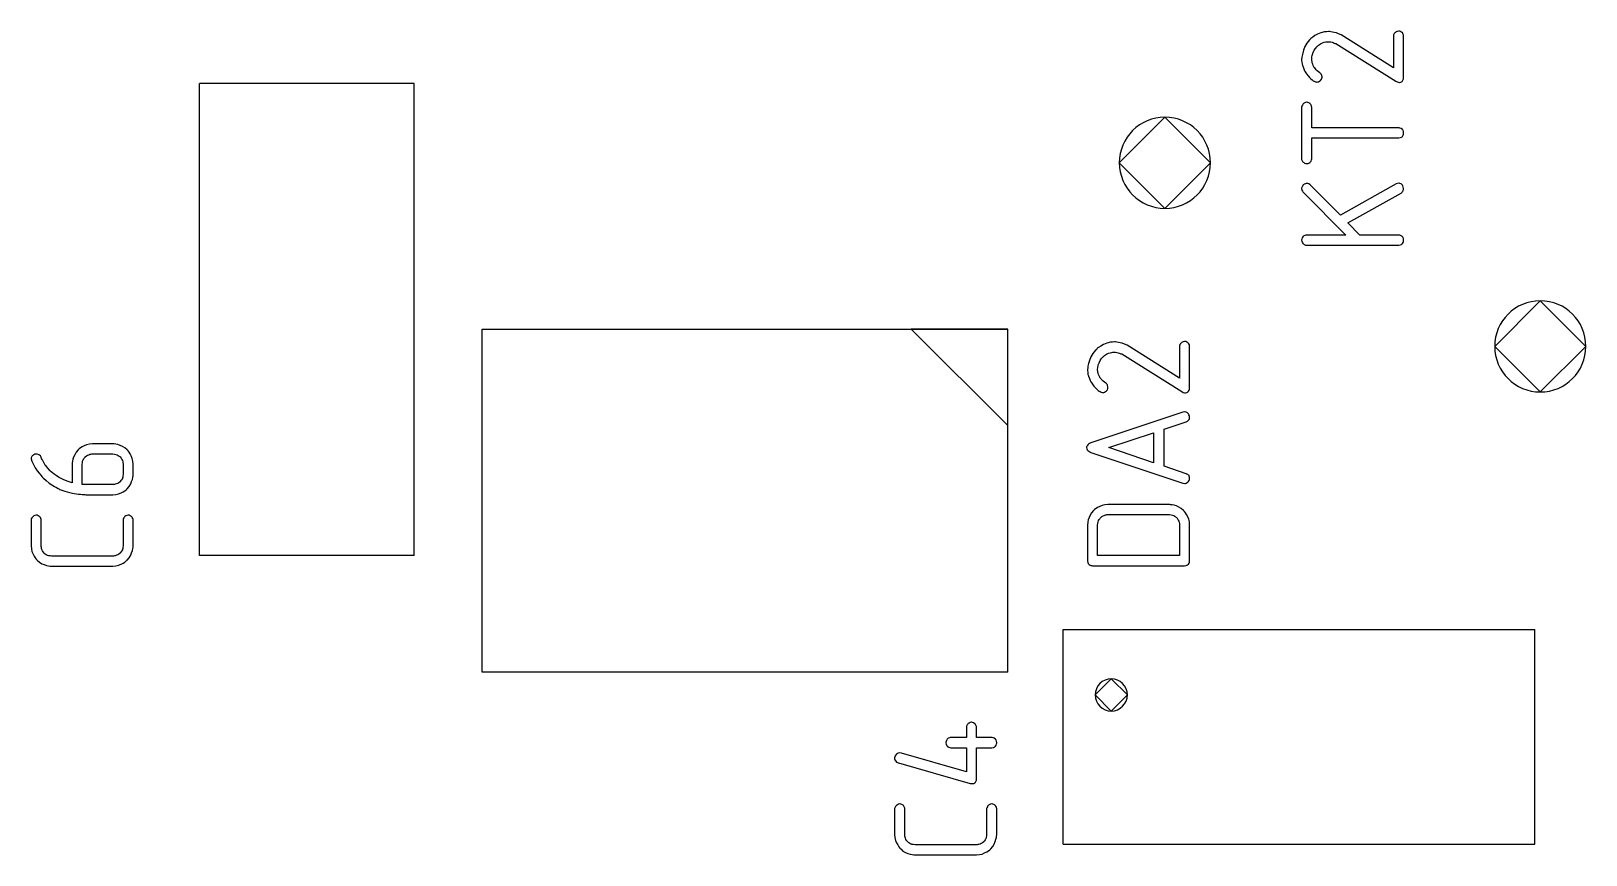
# Model space of a CAD drawing. Header units: inches. Extents: x 0 to 594, y -420 to 0.
# Drawn here: x 245.99 to 260.49, y -169.82 to -162.14 of the extents above; entities that cross this region are included whole.
import ezdxf

# ---------------------------------------------------------------- set-up
doc = ezdxf.new("R2010")
doc.units = ezdxf.units.IN
doc.header["$MEASUREMENT"] = 0

msp = doc.modelspace()

# ---------------------------------------------------------------- linework, layer by layer
at = {"color": 18, "true_color": 0x000000}
for p, q in [((257.918, -162.218), (257.914, -162.222)), ((257.924, -162.212), (257.918, -162.218)), ((257.931, -162.207), (257.924, -162.212)), ((257.94, -162.201), (257.931, -162.207)), ((257.961, -162.186), (257.94, -162.201)), ((257.986, -162.172), (257.961, -162.186)), ((258.017, -162.16), (257.986, -162.172)), ((258.051, -162.15), (258.017, -162.16)), ((258.069, -162.149), (258.051, -162.15)), ((258.088, -162.148), (258.069, -162.149)), ((258.09, -162.148), (258.088, -162.148)), ((258.097, -162.148), (258.09, -162.148)), ((258.109, -162.149), (258.097, -162.148)), ((258.124, -162.152), (258.109, -162.149)), ((258.141, -162.155), (258.124, -162.152)), ((258.161, -162.16), (258.141, -162.155)), ((258.182, -162.169), (258.161, -162.16)), ((258.205, -162.179), (258.182, -162.169)), ((258.694, -162.486), (258.205, -162.179)), ((258.695, -162.179), (258.694, -162.187)), ((258.694, -162.187), (258.694, -162.486)), ((258.701, -162.167), (258.695, -162.179)), ((258.704, -162.163), (258.701, -162.167)), ((258.709, -162.157), (258.704, -162.163)), ((258.712, -162.155), (258.709, -162.157)), ((258.719, -162.15), (258.712, -162.155)), ((258.729, -162.146), (258.719, -162.15)), ((258.742, -162.143), (258.729, -162.146)), ((258.744, -162.143), (258.742, -162.143)), ((258.752, -162.145), (258.744, -162.143)), ((258.761, -162.149), (258.752, -162.145)), ((258.773, -162.156), (258.761, -162.149)), ((258.776, -162.157), (258.773, -162.156)), ((258.78, -162.165), (258.776, -162.157)), ((258.785, -162.174), (258.78, -162.165)), ((258.787, -162.181), (258.785, -162.174)), ((258.788, -162.19), (258.787, -162.181)), ((258.788, -162.579), (258.788, -162.19)), ((257.847, -162.349), (257.841, -162.375)), ((257.855, -162.32), (257.847, -162.349)), ((257.868, -162.287), (257.855, -162.32)), ((257.876, -162.272), (257.868, -162.287)), ((257.886, -162.256), (257.876, -162.272)), ((257.899, -162.241), (257.886, -162.256)), ((257.911, -162.225), (257.899, -162.241)), ((257.913, -162.224), (257.911, -162.225)), ((257.914, -162.222), (257.913, -162.224)), ((257.935, -162.37), (257.937, -162.362)), ((257.937, -162.362), (257.94, -162.353)), ((257.94, -162.353), (257.942, -162.348)), ((257.942, -162.348), (257.944, -162.344)), ((257.944, -162.342), (257.955, -162.321)), ((257.944, -162.344), (257.944, -162.342)), ((257.955, -162.321), (257.965, -162.306)), ((257.965, -162.306), (257.971, -162.298)), ((257.971, -162.298), (257.973, -162.294)), ((257.973, -162.294), (257.976, -162.291)), ((257.976, -162.291), (257.978, -162.29)), ((257.978, -162.29), (257.995, -162.274)), ((257.995, -162.274), (258.013, -162.262)), ((258.013, -162.262), (258.031, -162.253)), ((258.031, -162.253), (258.047, -162.248)), ((258.047, -162.248), (258.062, -162.245)), ((258.062, -162.245), (258.073, -162.242)), ((258.073, -162.242), (258.081, -162.242)), ((258.081, -162.242), (258.082, -162.242)), ((258.082, -162.242), (258.083, -162.242)), ((258.083, -162.242), (258.096, -162.243)), ((258.096, -162.243), (258.109, -162.245)), ((258.109, -162.245), (258.121, -162.248)), ((258.121, -162.248), (258.131, -162.251)), ((258.131, -162.251), (258.141, -162.255)), ((258.141, -162.255), (258.148, -162.258)), ((258.148, -162.258), (258.154, -162.259)), ((258.154, -162.259), (258.155, -162.26)), ((258.155, -162.26), (258.715, -162.611)), ((257.838, -162.396), (257.837, -162.403)), ((257.837, -162.403), (257.837, -162.414)), ((257.837, -162.403), (257.837, -162.403)), ((257.837, -162.414), (257.838, -162.432)), ((257.839, -162.386), (257.838, -162.396)), ((257.838, -162.432), (257.841, -162.451)), ((257.841, -162.375), (257.839, -162.386)), ((257.841, -162.451), (257.844, -162.458)), ((257.844, -162.458), (257.845, -162.463)), ((257.845, -162.463), (257.847, -162.466)), ((257.847, -162.466), (257.847, -162.468)), ((257.847, -162.468), (257.854, -162.487)), ((257.854, -162.487), (257.862, -162.506)), ((257.862, -162.506), (257.865, -162.513)), ((257.931, -162.407), (257.933, -162.382)), ((257.931, -162.413), (257.931, -162.407)), ((257.933, -162.42), (257.931, -162.413)), ((257.933, -162.382), (257.935, -162.37)), ((257.934, -162.428), (257.933, -162.42)), ((257.935, -162.439), (257.934, -162.428)), ((257.94, -162.451), (257.935, -162.439)), ((257.944, -162.463), (257.94, -162.451)), ((257.951, -162.476), (257.944, -162.463)), ((257.952, -162.477), (257.951, -162.476)), ((257.955, -162.482), (257.952, -162.477)), ((257.959, -162.487), (257.955, -162.482)), ((257.965, -162.496), (257.959, -162.487)), ((257.973, -162.504), (257.965, -162.496)), ((257.983, -162.514), (257.973, -162.504)), ((247.562, -167.033), (247.562, -162.633)), ((249.562, -162.633), (247.562, -162.633)), ((249.562, -167.033), (249.562, -162.633)), ((257.865, -162.513), (257.868, -162.518)), ((257.868, -162.518), (257.869, -162.521)), ((257.869, -162.521), (257.87, -162.523)), ((257.87, -162.523), (257.883, -162.542)), ((257.883, -162.542), (257.897, -162.561)), ((257.897, -162.561), (257.911, -162.575)), ((257.911, -162.575), (257.924, -162.587)), ((257.924, -162.587), (257.935, -162.599)), ((257.935, -162.599), (257.945, -162.606)), ((257.945, -162.606), (257.951, -162.61)), ((257.951, -162.61), (257.954, -162.611)), ((257.954, -162.611), (257.965, -162.616)), ((257.965, -162.616), (257.973, -162.618)), ((257.973, -162.618), (257.979, -162.62)), ((257.979, -162.62), (257.98, -162.62)), ((257.98, -162.62), (257.987, -162.618)), ((258.006, -162.531), (257.983, -162.514)), ((257.987, -162.618), (257.995, -162.617)), ((257.995, -162.617), (258.004, -162.611)), ((258.004, -162.611), (258.011, -162.607)), ((258.007, -162.532), (258.006, -162.531)), ((258.011, -162.535), (258.007, -162.532)), ((258.017, -162.541), (258.011, -162.535)), ((258.011, -162.607), (258.014, -162.604)), ((258.014, -162.604), (258.021, -162.593)), ((258.023, -162.549), (258.017, -162.541)), ((258.021, -162.593), (258.026, -162.582)), ((258.027, -162.571), (258.023, -162.549)), ((258.026, -162.582), (258.027, -162.573)), ((258.027, -162.573), (258.027, -162.571)), ((258.715, -162.611), (258.729, -162.618)), ((258.729, -162.618), (258.74, -162.621)), ((258.74, -162.621), (258.747, -162.623)), ((258.747, -162.623), (258.75, -162.623)), ((258.75, -162.623), (258.763, -162.62)), ((258.763, -162.62), (258.773, -162.614)), ((258.773, -162.614), (258.778, -162.606)), ((258.778, -162.606), (258.784, -162.596)), ((258.784, -162.596), (258.787, -162.587)), ((258.787, -162.587), (258.788, -162.579)), ((257.838, -162.844), (257.837, -162.852)), ((257.837, -162.852), (257.837, -163.34)), ((257.837, -162.852), (257.837, -162.852)), ((257.844, -162.833), (257.838, -162.844)), ((257.847, -162.827), (257.844, -162.833)), ((257.852, -162.821), (257.847, -162.827)), ((257.855, -162.819), (257.852, -162.821)), ((257.862, -162.814), (257.855, -162.819)), ((257.872, -162.81), (257.862, -162.814)), ((257.885, -162.807), (257.872, -162.81)), ((257.887, -162.807), (257.885, -162.807)), ((257.894, -162.809), (257.887, -162.807)), ((257.904, -162.813), (257.894, -162.809)), ((257.916, -162.82), (257.904, -162.813)), ((257.918, -162.821), (257.916, -162.82)), ((257.923, -162.829), (257.918, -162.821)), ((257.928, -162.84), (257.923, -162.829)), ((257.93, -162.847), (257.928, -162.84)), ((257.931, -162.855), (257.93, -162.847)), ((257.931, -163.046), (257.931, -162.855)), ((256.562, -162.946), (256.137, -163.371)), ((256.987, -163.371), (256.562, -162.946)), ((258.742, -163.046), (257.931, -163.046)), ((258.743, -163.046), (258.742, -163.046)), ((258.746, -163.046), (258.743, -163.046)), ((258.754, -163.047), (258.746, -163.046)), ((258.766, -163.051), (258.754, -163.047)), ((258.777, -163.06), (258.766, -163.051)), ((258.778, -163.063), (258.777, -163.06)), ((258.783, -163.068), (258.778, -163.063)), ((258.787, -163.079), (258.783, -163.068)), ((258.788, -163.094), (258.787, -163.079)), ((257.931, -163.335), (257.931, -163.14)), ((257.931, -163.14), (258.742, -163.14)), ((258.742, -163.14), (258.757, -163.137)), ((258.757, -163.137), (258.768, -163.133)), ((258.768, -163.133), (258.774, -163.129)), ((258.774, -163.129), (258.777, -163.126)), ((258.777, -163.126), (258.784, -163.115)), ((258.784, -163.115), (258.787, -163.105)), ((258.787, -163.105), (258.788, -163.096)), ((258.788, -163.096), (258.788, -163.094)), ((256.137, -163.371), (256.562, -163.796)), ((256.562, -163.796), (256.987, -163.371)), ((257.837, -163.34), (257.839, -163.347)), ((257.839, -163.347), (257.845, -163.359)), ((257.845, -163.359), (257.851, -163.364)), ((257.851, -163.364), (257.852, -163.367)), ((257.852, -163.367), (257.854, -163.367)), ((257.854, -163.367), (257.865, -163.374)), ((257.865, -163.374), (257.875, -163.377)), ((257.875, -163.377), (257.882, -163.378)), ((257.882, -163.378), (257.883, -163.378)), ((257.883, -163.378), (257.885, -163.378)), ((257.885, -163.378), (257.897, -163.377)), ((257.897, -163.377), (257.909, -163.373)), ((257.909, -163.373), (257.916, -163.368)), ((257.916, -163.368), (257.917, -163.367)), ((257.917, -163.367), (257.918, -163.367)), ((257.918, -163.367), (257.925, -163.356)), ((257.925, -163.356), (257.93, -163.344)), ((257.93, -163.344), (257.931, -163.335)), ((257.838, -163.601), (257.837, -163.609)), ((257.837, -163.609), (257.837, -163.612)), ((257.837, -163.609), (257.837, -163.609)), ((257.837, -163.612), (257.839, -163.625)), ((257.844, -163.59), (257.838, -163.601)), ((257.839, -163.625), (257.844, -163.635)), ((257.847, -163.584), (257.844, -163.59)), ((257.844, -163.635), (257.848, -163.642)), ((257.852, -163.578), (257.847, -163.584)), ((257.848, -163.642), (257.851, -163.645)), ((257.851, -163.645), (258.248, -164.045)), ((257.855, -163.576), (257.852, -163.577)), ((257.852, -163.577), (257.852, -163.578)), ((257.862, -163.57), (257.855, -163.576)), ((257.872, -163.566), (257.862, -163.57)), ((257.879, -163.563), (257.872, -163.566)), ((257.886, -163.563), (257.879, -163.563)), ((257.889, -163.563), (257.886, -163.563)), ((257.894, -163.564), (257.889, -163.563)), ((257.904, -163.569), (257.894, -163.564)), ((257.918, -163.577), (257.904, -163.569)), ((258.2, -163.86), (257.918, -163.577)), ((258.718, -163.569), (258.2, -163.86)), ((258.268, -163.932), (258.764, -163.653)), ((258.743, -163.562), (258.718, -163.569)), ((258.744, -163.562), (258.743, -163.562)), ((258.746, -163.562), (258.744, -163.562)), ((258.754, -163.563), (258.746, -163.562)), ((258.764, -163.569), (258.754, -163.563)), ((258.768, -163.571), (258.764, -163.569)), ((258.764, -163.653), (258.773, -163.646)), ((258.774, -163.577), (258.768, -163.571)), ((258.773, -163.646), (258.778, -163.639)), ((258.777, -163.58), (258.774, -163.577)), ((258.781, -163.587), (258.777, -163.58)), ((258.778, -163.639), (258.783, -163.633)), ((258.785, -163.598), (258.781, -163.587)), ((258.783, -163.633), (258.785, -163.626)), ((258.788, -163.612), (258.785, -163.598)), ((258.785, -163.626), (258.787, -163.621)), ((258.787, -163.621), (258.788, -163.617)), ((258.788, -163.617), (258.788, -163.612)), ((258.379, -164.045), (258.268, -163.932)), ((257.838, -164.082), (257.837, -164.09)), ((257.837, -164.09), (257.837, -164.093)), ((257.837, -164.093), (257.839, -164.106)), ((257.841, -164.072), (257.838, -164.082)), ((257.848, -164.061), (257.841, -164.072)), ((257.851, -164.058), (257.848, -164.059)), ((257.848, -164.059), (257.848, -164.061)), ((257.856, -164.052), (257.851, -164.058)), ((257.868, -164.048), (257.856, -164.052)), ((257.875, -164.045), (257.868, -164.048)), ((257.883, -164.045), (257.875, -164.045)), ((258.248, -164.045), (257.883, -164.045)), ((258.742, -164.045), (258.379, -164.045)), ((258.743, -164.045), (258.742, -164.045)), ((258.746, -164.045), (258.743, -164.045)), ((258.754, -164.046), (258.746, -164.045)), ((258.766, -164.051), (258.754, -164.046)), ((258.777, -164.059), (258.766, -164.051)), ((258.778, -164.062), (258.777, -164.059)), ((258.783, -164.068), (258.778, -164.062)), ((258.787, -164.079), (258.783, -164.068)), ((258.788, -164.093), (258.787, -164.079)), ((258.787, -164.104), (258.788, -164.096)), ((258.788, -164.096), (258.788, -164.093)), ((257.839, -164.106), (257.844, -164.116)), ((257.844, -164.116), (257.848, -164.123)), ((257.848, -164.123), (257.851, -164.125)), ((257.851, -164.125), (257.862, -164.134)), ((257.862, -164.134), (257.872, -164.138)), ((257.872, -164.138), (257.88, -164.14)), ((257.88, -164.14), (257.882, -164.14)), ((257.882, -164.14), (257.883, -164.14)), ((257.883, -164.14), (258.742, -164.14)), ((258.742, -164.14), (258.757, -164.137)), ((258.757, -164.137), (258.768, -164.132)), ((258.768, -164.132), (258.774, -164.128)), ((258.774, -164.128), (258.777, -164.125)), ((258.777, -164.125), (258.784, -164.114)), ((258.784, -164.114), (258.787, -164.104)), ((260.062, -164.658), (259.637, -165.083)), ((260.487, -165.083), (260.062, -164.658)), ((250.197, -164.921), (255.097, -164.921)), ((250.197, -168.121), (250.197, -164.921)), ((255.097, -165.821), (254.197, -164.921)), ((254.197, -164.921), (255.097, -165.821)), ((255.097, -164.921), (254.197, -164.921)), ((254.197, -164.921), (254.197, -164.921)), ((255.097, -168.121), (255.097, -164.921)), ((255.097, -165.821), (255.097, -164.921)), ((255.917, -165.118), (255.916, -165.119)), ((255.918, -165.116), (255.917, -165.118)), ((255.923, -165.112), (255.918, -165.116)), ((255.928, -165.107), (255.923, -165.112)), ((255.935, -165.101), (255.928, -165.107)), ((255.944, -165.095), (255.935, -165.101)), ((255.965, -165.08), (255.944, -165.095)), ((255.99, -165.066), (255.965, -165.08)), ((256.021, -165.054), (255.99, -165.066)), ((256.055, -165.045), (256.021, -165.054)), ((256.073, -165.043), (256.055, -165.045)), ((256.092, -165.042), (256.073, -165.043)), ((256.095, -165.042), (256.092, -165.042)), ((256.102, -165.042), (256.095, -165.042)), ((256.113, -165.043), (256.102, -165.042)), ((256.128, -165.046), (256.113, -165.043)), ((256.145, -165.049), (256.128, -165.046)), ((256.165, -165.054), (256.145, -165.049)), ((256.186, -165.063), (256.165, -165.054)), ((256.209, -165.073), (256.186, -165.063)), ((256.698, -165.38), (256.209, -165.073)), ((256.699, -165.073), (256.698, -165.081)), ((256.698, -165.081), (256.698, -165.38)), ((256.705, -165.061), (256.699, -165.073)), ((256.708, -165.057), (256.705, -165.061)), ((256.713, -165.052), (256.708, -165.057)), ((256.716, -165.049), (256.713, -165.052)), ((256.723, -165.045), (256.716, -165.049)), ((256.733, -165.04), (256.723, -165.045)), ((256.746, -165.037), (256.733, -165.04)), ((256.749, -165.037), (256.746, -165.037)), ((256.756, -165.039), (256.749, -165.037)), ((256.766, -165.043), (256.756, -165.039)), ((256.777, -165.05), (256.766, -165.043)), ((256.78, -165.052), (256.777, -165.05)), ((256.784, -165.059), (256.78, -165.052)), ((256.79, -165.068), (256.784, -165.059)), ((256.791, -165.076), (256.79, -165.068)), ((256.792, -165.084), (256.791, -165.076)), ((256.792, -165.473), (256.792, -165.084)), ((259.637, -165.083), (260.062, -165.508)), ((260.062, -165.508), (260.487, -165.083)), ((255.851, -165.243), (255.845, -165.269)), ((255.859, -165.214), (255.851, -165.243)), ((255.872, -165.181), (255.859, -165.214)), ((255.88, -165.166), (255.872, -165.181)), ((255.89, -165.15), (255.88, -165.166)), ((255.903, -165.135), (255.89, -165.15)), ((255.916, -165.119), (255.903, -165.135)), ((255.94, -165.264), (255.941, -165.256)), ((255.941, -165.256), (255.944, -165.248)), ((255.944, -165.248), (255.947, -165.242)), ((255.947, -165.242), (255.948, -165.238)), ((255.948, -165.236), (255.959, -165.215)), ((255.948, -165.238), (255.948, -165.236)), ((255.959, -165.215), (255.969, -165.2)), ((255.969, -165.2), (255.975, -165.193)), ((255.975, -165.193), (255.978, -165.188)), ((255.978, -165.188), (255.98, -165.185)), ((255.98, -165.185), (255.982, -165.184)), ((255.982, -165.184), (255.999, -165.169)), ((255.999, -165.169), (256.017, -165.156)), ((256.017, -165.156), (256.035, -165.147)), ((256.035, -165.147), (256.051, -165.142)), ((256.051, -165.142), (256.066, -165.139)), ((256.066, -165.139), (256.078, -165.136)), ((256.078, -165.136), (256.085, -165.136)), ((256.085, -165.136), (256.086, -165.136)), ((256.086, -165.136), (256.088, -165.136)), ((256.088, -165.136), (256.1, -165.138)), ((256.1, -165.138), (256.113, -165.139)), ((256.113, -165.139), (256.126, -165.142)), ((256.126, -165.142), (256.136, -165.145)), ((256.136, -165.145), (256.145, -165.149)), ((256.145, -165.149), (256.152, -165.152)), ((256.152, -165.152), (256.158, -165.153)), ((256.158, -165.153), (256.159, -165.154)), ((256.159, -165.154), (256.719, -165.505)), ((255.842, -165.29), (255.841, -165.297)), ((255.841, -165.297), (255.841, -165.308)), ((255.841, -165.297), (255.841, -165.297)), ((255.841, -165.308), (255.842, -165.326)), ((255.844, -165.28), (255.842, -165.29)), ((255.842, -165.326), (255.845, -165.345)), ((255.845, -165.269), (255.844, -165.28)), ((255.845, -165.345), (255.848, -165.352)), ((255.848, -165.352), (255.849, -165.357)), ((255.849, -165.357), (255.851, -165.36)), ((255.851, -165.36), (255.851, -165.362)), ((255.851, -165.362), (255.858, -165.381)), ((255.858, -165.381), (255.866, -165.4)), ((255.866, -165.4), (255.869, -165.407)), ((255.869, -165.407), (255.872, -165.412)), ((255.935, -165.301), (255.937, -165.276)), ((255.935, -165.307), (255.935, -165.301)), ((255.937, -165.314), (255.935, -165.307)), ((255.937, -165.276), (255.94, -165.264)), ((255.938, -165.322), (255.937, -165.314)), ((255.94, -165.334), (255.938, -165.322)), ((255.944, -165.345), (255.94, -165.334)), ((255.948, -165.357), (255.944, -165.345)), ((255.955, -165.37), (255.948, -165.357)), ((255.956, -165.372), (255.955, -165.37)), ((255.959, -165.376), (255.956, -165.372)), ((255.964, -165.381), (255.959, -165.376)), ((255.969, -165.39), (255.964, -165.381)), ((255.978, -165.398), (255.969, -165.39)), ((255.987, -165.408), (255.978, -165.398)), ((255.872, -165.412), (255.873, -165.415)), ((255.873, -165.415), (255.875, -165.417)), ((255.875, -165.417), (255.887, -165.436)), ((255.887, -165.436), (255.901, -165.455)), ((255.901, -165.455), (255.916, -165.469)), ((255.916, -165.469), (255.928, -165.482)), ((255.928, -165.482), (255.94, -165.493)), ((255.94, -165.493), (255.949, -165.5)), ((255.949, -165.5), (255.955, -165.504)), ((255.955, -165.504), (255.958, -165.505)), ((255.958, -165.505), (255.969, -165.51)), ((255.969, -165.51), (255.978, -165.513)), ((255.978, -165.513), (255.983, -165.514)), ((255.983, -165.514), (255.985, -165.514)), ((255.985, -165.514), (255.992, -165.513)), ((256.01, -165.425), (255.987, -165.408)), ((255.992, -165.513), (255.999, -165.511)), ((255.999, -165.511), (256.009, -165.505)), ((256.009, -165.505), (256.016, -165.501)), ((256.011, -165.427), (256.01, -165.425)), ((256.016, -165.429), (256.011, -165.427)), ((256.021, -165.435), (256.016, -165.429)), ((256.016, -165.501), (256.019, -165.498)), ((256.019, -165.498), (256.026, -165.487)), ((256.027, -165.443), (256.021, -165.435)), ((256.026, -165.487), (256.03, -165.476)), ((256.031, -165.465), (256.027, -165.443)), ((256.03, -165.476), (256.031, -165.467)), ((256.031, -165.467), (256.031, -165.465)), ((256.719, -165.505), (256.733, -165.513)), ((256.733, -165.513), (256.744, -165.515)), ((256.744, -165.515), (256.752, -165.517)), ((256.752, -165.517), (256.754, -165.517)), ((256.754, -165.517), (256.767, -165.514)), ((256.767, -165.514), (256.777, -165.508)), ((256.777, -165.508), (256.783, -165.5)), ((256.783, -165.5), (256.788, -165.49)), ((256.788, -165.49), (256.791, -165.482)), ((256.791, -165.482), (256.792, -165.473)), ((256.73, -165.697), (255.873, -165.982)), ((256.747, -165.694), (256.73, -165.697)), ((256.749, -165.694), (256.747, -165.694)), ((256.75, -165.694), (256.749, -165.694)), ((256.759, -165.696), (256.75, -165.694)), ((256.768, -165.701), (256.759, -165.696)), ((255.097, -165.921), (255.097, -165.821)), ((256.554, -165.855), (256.76, -165.786)), ((256.76, -165.786), (256.768, -165.782)), ((256.774, -165.704), (256.768, -165.701)), ((256.768, -165.782), (256.774, -165.779)), ((256.78, -165.71), (256.774, -165.704)), ((256.774, -165.779), (256.78, -165.775)), ((256.781, -165.713), (256.78, -165.71)), ((256.78, -165.775), (256.783, -165.772)), ((256.785, -165.72), (256.781, -165.713)), ((256.783, -165.772), (256.787, -165.766)), ((256.791, -165.731), (256.785, -165.72)), ((256.787, -165.766), (256.788, -165.765)), ((256.788, -165.765), (256.791, -165.756)), ((256.792, -165.744), (256.791, -165.731)), ((256.791, -165.756), (256.792, -165.749)), ((256.792, -165.749), (256.792, -165.744)), ((255.859, -165.988), (255.849, -165.995)), ((255.873, -165.982), (255.859, -165.988)), ((256.038, -166.027), (256.457, -165.888)), ((256.457, -165.888), (256.457, -166.168)), ((256.457, -165.888), (256.457, -165.888)), ((256.554, -166.2), (256.554, -165.855)), ((245.992, -166.121), (245.991, -166.13)), ((245.991, -166.13), (245.991, -166.132)), ((245.991, -166.13), (245.991, -166.13)), ((245.991, -166.132), (245.996, -166.152)), ((245.998, -166.11), (245.992, -166.121)), ((246.001, -166.104), (245.998, -166.11)), ((246.006, -166.099), (246.001, -166.104)), ((246.009, -166.097), (246.006, -166.099)), ((246.016, -166.093), (246.009, -166.097)), ((246.027, -166.089), (246.016, -166.093)), ((246.041, -166.087), (246.027, -166.089)), ((246.043, -166.087), (246.041, -166.087)), ((246.048, -166.087), (246.043, -166.087)), ((246.057, -166.09), (246.048, -166.087)), ((246.064, -166.093), (246.057, -166.09)), ((246.065, -166.094), (246.064, -166.093)), ((246.07, -166.097), (246.065, -166.094)), ((246.077, -166.104), (246.07, -166.097)), ((246.084, -166.116), (246.077, -166.104)), ((246.084, -166.117), (246.084, -166.116)), ((246.085, -166.118), (246.084, -166.117)), ((246.089, -166.127), (246.085, -166.118)), ((246.095, -166.138), (246.089, -166.127)), ((246.387, -166.116), (246.38, -166.135)), ((246.397, -166.093), (246.387, -166.116)), ((246.411, -166.07), (246.397, -166.093)), ((246.429, -166.048), (246.411, -166.07)), ((246.432, -166.045), (246.429, -166.048)), ((246.439, -166.039), (246.432, -166.045)), ((246.45, -166.03), (246.439, -166.039)), ((246.466, -166.02), (246.45, -166.03)), ((246.485, -166.01), (246.466, -166.02)), ((246.476, -166.142), (246.481, -166.132)), ((246.481, -166.132), (246.487, -166.125)), ((246.508, -166), (246.485, -166.01)), ((246.487, -166.125), (246.491, -166.118)), ((246.491, -166.118), (246.494, -166.116)), ((246.494, -166.116), (246.495, -166.114)), ((246.495, -166.114), (246.507, -166.104)), ((246.507, -166.104), (246.518, -166.097)), ((246.535, -165.994), (246.508, -166)), ((246.518, -166.097), (246.529, -166.093)), ((246.529, -166.093), (246.539, -166.089)), ((246.563, -165.992), (246.535, -165.994)), ((246.539, -166.089), (246.549, -166.087)), ((246.549, -166.087), (246.556, -166.086)), ((246.556, -166.086), (246.562, -166.086)), ((246.562, -166.086), (246.563, -166.086)), ((246.753, -165.992), (246.563, -165.992)), ((246.563, -166.086), (246.753, -166.086)), ((246.755, -165.992), (246.753, -165.992)), ((246.753, -166.086), (246.769, -166.087)), ((246.756, -165.992), (246.755, -165.992)), ((246.76, -165.992), (246.756, -165.992)), ((246.766, -165.993), (246.76, -165.992)), ((246.78, -165.994), (246.766, -165.993)), ((246.769, -166.087), (246.782, -166.09)), ((246.798, -165.999), (246.78, -165.994)), ((246.782, -166.09), (246.794, -166.094)), ((246.794, -166.094), (246.804, -166.1)), ((246.82, -166.006), (246.798, -165.999)), ((246.804, -166.1), (246.811, -166.106)), ((246.811, -166.106), (246.818, -166.11)), ((246.818, -166.11), (246.821, -166.113)), ((246.842, -166.015), (246.82, -166.006)), ((246.821, -166.113), (246.822, -166.114)), ((246.822, -166.114), (246.831, -166.125)), ((246.831, -166.125), (246.836, -166.137)), ((246.865, -166.03), (246.842, -166.015)), ((246.887, -166.048), (246.865, -166.03)), ((246.89, -166.051), (246.887, -166.048)), ((246.896, -166.058), (246.89, -166.051)), ((246.904, -166.069), (246.896, -166.058)), ((246.914, -166.085), (246.904, -166.069)), ((246.925, -166.104), (246.914, -166.085)), ((246.934, -166.127), (246.925, -166.104)), ((246.939, -166.154), (246.934, -166.127)), ((255.834, -166.016), (255.832, -166.021)), ((255.832, -166.021), (255.832, -166.027)), ((255.832, -166.021), (255.832, -166.021)), ((255.832, -166.027), (255.834, -166.038)), ((255.838, -166.01), (255.834, -166.016)), ((255.834, -166.038), (255.838, -166.047)), ((255.842, -166.002), (255.838, -166.01)), ((255.838, -166.047), (255.845, -166.055)), ((255.849, -165.995), (255.842, -166.002)), ((255.845, -166.055), (255.852, -166.061)), ((255.852, -166.061), (255.861, -166.067)), ((255.861, -166.067), (255.866, -166.069)), ((255.866, -166.069), (255.872, -166.071)), ((255.872, -166.071), (255.873, -166.072)), ((255.873, -166.072), (256.73, -166.358)), ((256.457, -166.168), (256.038, -166.027)), ((245.996, -166.152), (246.012, -166.185)), ((246.012, -166.185), (246.03, -166.216)), ((246.03, -166.216), (246.048, -166.242)), ((246.048, -166.242), (246.065, -166.265)), ((246.065, -166.265), (246.081, -166.285)), ((246.101, -166.151), (246.095, -166.138)), ((246.102, -166.154), (246.101, -166.151)), ((246.105, -166.161), (246.102, -166.154)), ((246.112, -166.171), (246.105, -166.161)), ((246.119, -166.183), (246.112, -166.171)), ((246.12, -166.185), (246.119, -166.183)), ((246.122, -166.189), (246.12, -166.185)), ((246.127, -166.195), (246.122, -166.189)), ((246.133, -166.202), (246.127, -166.195)), ((246.149, -166.221), (246.133, -166.202)), ((246.168, -166.242), (246.149, -166.221)), ((246.171, -166.245), (246.168, -166.242)), ((246.178, -166.252), (246.171, -166.245)), ((246.189, -166.262), (246.178, -166.252)), ((246.205, -166.275), (246.189, -166.262)), ((246.225, -166.288), (246.205, -166.275)), ((246.374, -166.169), (246.373, -166.175)), ((246.373, -166.175), (246.373, -166.354)), ((246.376, -166.154), (246.374, -166.169)), ((246.38, -166.135), (246.376, -166.154)), ((246.467, -166.182), (246.469, -166.168)), ((246.467, -166.371), (246.467, -166.182)), ((246.469, -166.168), (246.471, -166.154)), ((246.469, -166.168), (246.469, -166.168)), ((246.471, -166.154), (246.476, -166.142)), ((246.836, -166.137), (246.842, -166.148)), ((246.842, -166.148), (246.845, -166.158)), ((246.845, -166.158), (246.846, -166.168)), ((246.846, -166.168), (246.848, -166.175)), ((246.848, -166.278), (246.846, -166.29)), ((246.848, -166.175), (246.848, -166.278)), ((246.942, -166.182), (246.939, -166.154)), ((246.942, -166.285), (246.942, -166.182)), ((256.76, -166.27), (256.554, -166.2)), ((256.763, -166.271), (256.76, -166.27)), ((256.768, -166.274), (256.763, -166.271)), ((256.777, -166.278), (256.768, -166.274)), ((246.081, -166.285), (246.094, -166.299)), ((246.094, -166.299), (246.098, -166.304)), ((246.098, -166.304), (246.102, -166.309)), ((246.102, -166.309), (246.103, -166.31)), ((246.103, -166.31), (246.105, -166.312)), ((246.105, -166.312), (246.132, -166.335)), ((246.132, -166.335), (246.158, -166.357)), ((246.158, -166.357), (246.184, -166.375)), ((246.184, -166.375), (246.208, -166.389)), ((246.208, -166.389), (246.228, -166.4)), ((246.246, -166.303), (246.225, -166.288)), ((246.228, -166.4), (246.244, -166.409)), ((246.244, -166.409), (246.25, -166.412)), ((246.27, -166.316), (246.246, -166.303)), ((246.25, -166.412), (246.254, -166.414)), ((246.254, -166.414), (246.257, -166.416)), ((246.257, -166.416), (246.259, -166.416)), ((246.259, -166.416), (246.304, -166.433)), ((246.297, -166.328), (246.27, -166.316)), ((246.335, -166.343), (246.297, -166.328)), ((246.373, -166.354), (246.335, -166.343)), ((246.515, -166.372), (246.467, -166.371)), ((246.753, -166.372), (246.515, -166.372)), ((246.755, -166.372), (246.753, -166.372)), ((246.76, -166.372), (246.755, -166.372)), ((246.767, -166.371), (246.76, -166.372)), ((246.776, -166.369), (246.767, -166.371)), ((246.787, -166.365), (246.776, -166.369)), ((246.798, -166.361), (246.787, -166.365)), ((246.81, -166.354), (246.798, -166.361)), ((246.821, -166.345), (246.81, -166.354)), ((246.822, -166.343), (246.821, -166.345)), ((246.828, -166.335), (246.822, -166.343)), ((246.835, -166.326), (246.828, -166.335)), ((246.842, -166.314), (246.835, -166.326)), ((246.844, -166.312), (246.842, -166.313)), ((246.842, -166.313), (246.842, -166.314)), ((246.845, -166.302), (246.844, -166.312)), ((246.846, -166.29), (246.845, -166.302)), ((246.866, -166.429), (246.877, -166.419)), ((246.877, -166.419), (246.884, -166.413)), ((246.884, -166.413), (246.887, -166.41)), ((246.887, -166.41), (246.906, -166.388)), ((246.906, -166.388), (246.92, -166.365)), ((246.92, -166.365), (246.928, -166.344)), ((246.928, -166.344), (246.935, -166.323)), ((246.935, -166.323), (246.939, -166.304)), ((246.939, -166.304), (246.941, -166.29)), ((246.941, -166.29), (246.942, -166.285)), ((256.73, -166.358), (256.747, -166.361)), ((256.747, -166.361), (256.754, -166.36)), ((256.754, -166.36), (256.76, -166.358)), ((256.76, -166.358), (256.771, -166.353)), ((256.771, -166.353), (256.777, -166.349)), ((256.785, -166.286), (256.777, -166.278)), ((256.777, -166.349), (256.78, -166.346)), ((256.78, -166.346), (256.787, -166.334)), ((256.787, -166.288), (256.785, -166.286)), ((256.788, -166.294), (256.787, -166.288)), ((256.787, -166.334), (256.791, -166.323)), ((256.791, -166.302), (256.788, -166.294)), ((256.792, -166.312), (256.791, -166.302)), ((256.791, -166.323), (256.792, -166.315)), ((256.792, -166.315), (256.792, -166.312)), ((246.304, -166.433), (246.35, -166.445)), ((246.35, -166.445), (246.392, -166.454)), ((246.392, -166.454), (246.414, -166.458)), ((246.414, -166.458), (246.432, -166.46)), ((246.432, -166.46), (246.45, -166.462)), ((246.45, -166.462), (246.466, -166.464)), ((246.466, -166.464), (246.48, -166.465)), ((246.48, -166.465), (246.493, -166.465)), ((246.493, -166.465), (246.502, -166.467)), ((246.502, -166.467), (246.509, -166.467)), ((246.509, -166.467), (246.514, -166.467)), ((246.514, -166.467), (246.515, -166.467)), ((246.515, -166.467), (246.753, -166.467)), ((246.753, -166.467), (246.782, -166.464)), ((246.782, -166.464), (246.807, -166.458)), ((246.807, -166.458), (246.831, -166.448)), ((246.831, -166.448), (246.849, -166.438)), ((246.849, -166.438), (246.866, -166.429)), ((255.978, -166.566), (255.955, -166.575)), ((256.003, -166.56), (255.978, -166.566)), ((256.031, -166.557), (256.003, -166.56)), ((256.602, -166.557), (256.031, -166.557)), ((256.604, -166.557), (256.602, -166.557)), ((256.605, -166.557), (256.604, -166.557)), ((256.609, -166.557), (256.605, -166.557)), ((256.615, -166.559), (256.609, -166.557)), ((256.63, -166.56), (256.615, -166.559)), ((256.649, -166.564), (256.63, -166.56)), ((256.67, -166.571), (256.649, -166.564)), ((245.992, -166.692), (245.991, -166.701)), ((245.991, -166.701), (245.991, -166.942)), ((245.991, -166.701), (245.991, -166.701)), ((245.998, -166.681), (245.992, -166.692)), ((246.001, -166.677), (245.998, -166.681)), ((246.006, -166.671), (246.001, -166.677)), ((246.009, -166.668), (246.006, -166.671)), ((246.016, -166.664), (246.009, -166.668)), ((246.026, -166.66), (246.016, -166.664)), ((246.039, -166.657), (246.026, -166.66)), ((246.041, -166.657), (246.039, -166.657)), ((246.048, -166.658), (246.041, -166.657)), ((246.058, -166.663), (246.048, -166.658)), ((246.07, -166.67), (246.058, -166.663)), ((246.072, -166.671), (246.07, -166.67)), ((246.077, -166.678), (246.072, -166.671)), ((246.082, -166.689), (246.077, -166.678)), ((246.084, -166.696), (246.082, -166.689)), ((246.085, -166.705), (246.084, -166.696)), ((246.085, -166.95), (246.085, -166.705)), ((246.849, -166.692), (246.848, -166.701)), ((246.848, -166.701), (246.848, -166.943)), ((246.855, -166.682), (246.849, -166.692)), ((246.858, -166.677), (246.855, -166.682)), ((246.863, -166.671), (246.858, -166.677)), ((246.866, -166.668), (246.863, -166.671)), ((246.873, -166.664), (246.866, -166.668)), ((246.883, -166.66), (246.873, -166.664)), ((246.896, -166.657), (246.883, -166.66)), ((246.899, -166.657), (246.896, -166.657)), ((246.906, -166.658), (246.899, -166.657)), ((246.915, -166.663), (246.906, -166.658)), ((246.927, -166.67), (246.915, -166.663)), ((246.93, -166.671), (246.927, -166.67)), ((246.934, -166.678), (246.93, -166.671)), ((246.939, -166.688), (246.934, -166.678)), ((246.941, -166.695), (246.939, -166.688)), ((246.942, -166.703), (246.941, -166.695)), ((246.942, -166.949), (246.942, -166.703)), ((255.848, -166.701), (255.844, -166.719)), ((255.855, -166.68), (255.848, -166.701)), ((255.865, -166.657), (255.855, -166.68)), ((255.879, -166.635), (255.865, -166.657)), ((255.897, -166.614), (255.879, -166.635)), ((255.9, -166.611), (255.897, -166.614)), ((255.907, -166.605), (255.9, -166.611)), ((255.92, -166.595), (255.907, -166.605)), ((255.935, -166.585), (255.92, -166.595)), ((255.955, -166.575), (255.935, -166.585)), ((255.94, -166.719), (255.944, -166.708)), ((255.944, -166.708), (255.949, -166.698)), ((255.949, -166.698), (255.955, -166.691)), ((255.955, -166.691), (255.959, -166.684)), ((255.959, -166.684), (255.962, -166.681)), ((255.962, -166.681), (255.964, -166.68)), ((255.964, -166.68), (255.975, -166.67)), ((255.975, -166.67), (255.986, -166.663)), ((255.986, -166.663), (255.997, -166.659)), ((255.997, -166.659), (256.007, -166.654)), ((256.007, -166.654), (256.017, -166.653)), ((256.017, -166.653), (256.024, -166.652)), ((256.024, -166.652), (256.03, -166.652)), ((256.03, -166.652), (256.031, -166.652)), ((256.031, -166.652), (256.604, -166.652)), ((256.604, -166.652), (256.619, -166.653)), ((256.619, -166.653), (256.632, -166.656)), ((256.632, -166.656), (256.644, -166.66)), ((256.644, -166.66), (256.654, -166.666)), ((256.654, -166.666), (256.661, -166.671)), ((256.661, -166.671), (256.668, -166.676)), ((256.668, -166.676), (256.671, -166.678)), ((256.692, -166.581), (256.67, -166.571)), ((256.671, -166.678), (256.673, -166.68)), ((256.673, -166.68), (256.681, -166.691)), ((256.681, -166.691), (256.687, -166.702)), ((256.687, -166.702), (256.692, -166.714)), ((256.715, -166.595), (256.692, -166.581)), ((256.737, -166.614), (256.715, -166.595)), ((256.74, -166.616), (256.737, -166.614)), ((256.746, -166.623), (256.74, -166.616)), ((256.754, -166.636), (256.746, -166.623)), ((256.764, -166.652), (256.754, -166.636)), ((256.776, -166.671), (256.764, -166.652)), ((256.784, -166.694), (256.776, -166.671)), ((256.79, -166.719), (256.784, -166.694)), ((255.842, -166.735), (255.841, -166.74)), ((255.841, -166.74), (255.841, -167.082)), ((255.841, -166.74), (255.841, -166.74)), ((255.844, -166.719), (255.842, -166.735)), ((255.935, -166.747), (255.937, -166.733)), ((255.935, -167.034), (255.935, -166.747)), ((255.937, -166.733), (255.94, -166.719)), ((255.937, -166.733), (255.937, -166.733)), ((256.692, -166.714), (256.695, -166.723)), ((256.695, -166.723), (256.697, -166.733)), ((256.697, -166.733), (256.698, -166.74)), ((256.698, -166.74), (256.698, -167.034)), ((256.792, -166.747), (256.79, -166.719)), ((256.792, -167.083), (256.792, -166.747)), ((245.991, -166.942), (245.993, -166.97)), ((245.993, -166.97), (245.999, -166.997)), ((245.999, -166.997), (246.009, -167.019)), ((246.087, -166.957), (246.085, -166.95)), ((246.088, -166.966), (246.087, -166.957)), ((246.092, -166.977), (246.088, -166.966)), ((246.096, -166.988), (246.092, -166.977)), ((246.103, -166.999), (246.096, -166.988)), ((246.113, -167.011), (246.103, -166.999)), ((246.828, -167.001), (246.822, -167.008)), ((246.835, -166.991), (246.828, -167.001)), ((246.842, -166.98), (246.835, -166.991)), ((246.844, -166.977), (246.842, -166.978)), ((246.842, -166.978), (246.842, -166.98)), ((246.845, -166.967), (246.844, -166.977)), ((246.846, -166.956), (246.845, -166.967)), ((246.848, -166.943), (246.846, -166.956)), ((246.928, -167.008), (246.935, -166.987)), ((246.935, -166.987), (246.939, -166.968)), ((246.939, -166.968), (246.941, -166.954)), ((246.941, -166.954), (246.942, -166.949)), ((246.009, -167.019), (246.019, -167.039)), ((246.019, -167.039), (246.029, -167.056)), ((246.029, -167.056), (246.039, -167.067)), ((246.039, -167.067), (246.044, -167.074)), ((246.044, -167.074), (246.047, -167.077)), ((246.047, -167.077), (246.068, -167.095)), ((246.068, -167.095), (246.091, -167.109)), ((246.091, -167.109), (246.113, -167.118)), ((246.116, -167.014), (246.113, -167.011)), ((246.113, -167.118), (246.134, -167.125)), ((246.122, -167.019), (246.116, -167.014)), ((246.132, -167.026), (246.122, -167.019)), ((246.144, -167.032), (246.132, -167.026)), ((246.134, -167.125), (246.153, -167.129)), ((246.146, -167.032), (246.144, -167.032)), ((246.147, -167.033), (246.146, -167.032)), ((246.156, -167.035), (246.147, -167.033)), ((246.153, -167.129), (246.168, -167.131)), ((246.167, -167.036), (246.156, -167.035)), ((246.181, -167.038), (246.167, -167.036)), ((246.168, -167.131), (246.174, -167.132)), ((246.174, -167.132), (246.177, -167.132)), ((246.177, -167.132), (246.18, -167.132)), ((246.18, -167.132), (246.181, -167.132)), ((246.753, -167.038), (246.181, -167.038)), ((246.181, -167.132), (246.752, -167.132)), ((246.752, -167.132), (246.78, -167.129)), ((246.755, -167.038), (246.753, -167.038)), ((246.76, -167.038), (246.755, -167.038)), ((246.767, -167.036), (246.76, -167.038)), ((246.776, -167.035), (246.767, -167.036)), ((246.787, -167.03), (246.776, -167.035)), ((246.78, -167.129), (246.807, -167.124)), ((246.798, -167.026), (246.787, -167.03)), ((246.81, -167.019), (246.798, -167.026)), ((246.807, -167.124), (246.829, -167.114)), ((246.821, -167.011), (246.81, -167.019)), ((246.822, -167.008), (246.821, -167.011)), ((246.829, -167.114), (246.849, -167.104)), ((246.849, -167.104), (246.866, -167.094)), ((246.866, -167.094), (246.877, -167.084)), ((246.877, -167.084), (246.884, -167.078)), ((246.884, -167.078), (246.887, -167.076)), ((246.887, -167.076), (246.906, -167.053)), ((246.906, -167.053), (246.92, -167.03)), ((246.92, -167.03), (246.928, -167.008)), ((249.562, -167.033), (247.562, -167.033)), ((255.841, -167.082), (255.842, -167.097)), ((255.842, -167.097), (255.848, -167.108)), ((255.848, -167.108), (255.856, -167.117)), ((255.856, -167.117), (255.865, -167.122)), ((255.865, -167.122), (255.873, -167.125)), ((255.873, -167.125), (255.882, -167.127)), ((255.882, -167.127), (255.887, -167.128)), ((255.887, -167.128), (255.889, -167.128)), ((255.889, -167.128), (256.746, -167.128)), ((256.698, -167.034), (255.935, -167.034)), ((256.746, -167.128), (256.761, -167.127)), ((256.761, -167.127), (256.773, -167.121)), ((256.773, -167.121), (256.781, -167.114)), ((256.781, -167.114), (256.787, -167.104)), ((256.787, -167.104), (256.79, -167.096)), ((256.79, -167.096), (256.791, -167.089)), ((256.791, -167.089), (256.792, -167.083)), ((255.612, -167.724), (260.012, -167.724)), ((255.612, -169.724), (255.612, -167.724)), ((260.012, -169.724), (260.012, -167.724)), ((255.097, -168.121), (250.197, -168.121)), ((256.062, -168.183), (255.912, -168.333)), ((256.212, -168.333), (256.062, -168.183)), ((255.912, -168.333), (256.062, -168.483)), ((256.062, -168.483), (256.212, -168.333)), ((254.736, -168.595), (254.729, -168.599)), ((254.746, -168.591), (254.736, -168.595)), ((254.759, -168.588), (254.746, -168.591)), ((254.761, -168.588), (254.759, -168.588)), ((254.768, -168.589), (254.761, -168.588)), ((254.778, -168.594), (254.768, -168.589)), ((254.79, -168.601), (254.778, -168.594)), ((254.542, -168.737), (254.534, -168.743)), ((254.553, -168.733), (254.542, -168.737)), ((254.56, -168.73), (254.553, -168.733)), ((254.568, -168.73), (254.56, -168.73)), ((254.711, -168.73), (254.568, -168.73)), ((254.712, -168.625), (254.711, -168.633)), ((254.711, -168.633), (254.711, -168.73)), ((254.718, -168.613), (254.712, -168.625)), ((254.721, -168.608), (254.718, -168.613)), ((254.726, -168.602), (254.721, -168.608)), ((254.729, -168.599), (254.726, -168.602)), ((254.792, -168.602), (254.79, -168.601)), ((254.797, -168.609), (254.792, -168.602)), ((254.802, -168.62), (254.797, -168.609)), ((254.804, -168.628), (254.802, -168.62)), ((254.805, -168.636), (254.804, -168.628)), ((254.805, -168.73), (254.805, -168.636)), ((254.948, -168.73), (254.805, -168.73)), ((254.949, -168.73), (254.948, -168.73)), ((254.952, -168.73), (254.949, -168.73)), ((254.96, -168.732), (254.952, -168.73)), ((254.971, -168.736), (254.96, -168.732)), ((254.983, -168.745), (254.971, -168.736)), ((254.059, -168.885), (254.057, -168.888)), ((254.065, -168.881), (254.059, -168.885)), ((254.076, -168.877), (254.065, -168.881)), ((254.09, -168.874), (254.076, -168.877)), ((254.105, -168.876), (254.09, -168.874)), ((254.711, -169.049), (254.105, -168.876)), ((254.522, -168.767), (254.52, -168.776)), ((254.52, -168.776), (254.52, -168.778)), ((254.52, -168.778), (254.522, -168.791)), ((254.526, -168.757), (254.522, -168.767)), ((254.522, -168.791), (254.526, -168.801)), ((254.533, -168.746), (254.526, -168.757)), ((254.526, -168.801), (254.532, -168.808)), ((254.532, -168.808), (254.533, -168.811)), ((254.534, -168.743), (254.533, -168.745)), ((254.533, -168.745), (254.533, -168.746)), ((254.533, -168.811), (254.546, -168.819)), ((254.546, -168.819), (254.557, -168.823)), ((254.557, -168.823), (254.565, -168.825)), ((254.565, -168.825), (254.567, -168.825)), ((254.567, -168.825), (254.568, -168.825)), ((254.568, -168.825), (254.711, -168.825)), ((254.711, -168.825), (254.711, -169.049)), ((254.805, -169.118), (254.805, -168.825)), ((254.805, -168.825), (254.948, -168.825)), ((254.948, -168.825), (254.963, -168.822)), ((254.963, -168.822), (254.974, -168.818)), ((254.974, -168.818), (254.98, -168.814)), ((254.98, -168.814), (254.983, -168.811)), ((254.984, -168.747), (254.983, -168.745)), ((254.983, -168.811), (254.99, -168.8)), ((254.988, -168.753), (254.984, -168.747)), ((254.993, -168.764), (254.988, -168.753)), ((254.99, -168.8), (254.993, -168.79)), ((254.994, -168.778), (254.993, -168.764)), ((254.993, -168.79), (254.994, -168.781)), ((254.994, -168.781), (254.994, -168.778)), ((254.044, -168.911), (254.042, -168.919)), ((254.042, -168.919), (254.042, -168.931)), ((254.042, -168.919), (254.042, -168.919)), ((254.042, -168.931), (254.044, -168.936)), ((254.048, -168.9), (254.044, -168.911)), ((254.044, -168.936), (254.045, -168.94)), ((254.045, -168.94), (254.047, -168.942)), ((254.047, -168.942), (254.052, -168.95)), ((254.057, -168.888), (254.048, -168.9)), ((254.052, -168.95), (254.061, -168.959)), ((254.061, -168.959), (254.069, -168.963)), ((254.069, -168.963), (254.075, -168.966)), ((254.075, -168.966), (254.078, -168.967)), ((254.078, -168.967), (254.745, -169.158)), ((254.745, -169.158), (254.756, -169.16)), ((254.756, -169.16), (254.767, -169.16)), ((254.767, -169.16), (254.78, -169.158)), ((254.78, -169.158), (254.79, -169.152)), ((254.79, -169.152), (254.795, -169.145)), ((254.795, -169.145), (254.801, -169.135)), ((254.801, -169.135), (254.804, -169.127)), ((254.804, -169.127), (254.805, -169.118)), ((254.044, -169.385), (254.042, -169.393)), ((254.042, -169.393), (254.042, -169.634)), ((254.042, -169.393), (254.042, -169.393)), ((254.05, -169.373), (254.044, -169.385)), ((254.052, -169.369), (254.05, -169.373)), ((254.058, -169.363), (254.052, -169.369)), ((254.061, -169.361), (254.058, -169.363)), ((254.068, -169.356), (254.061, -169.361)), ((254.078, -169.352), (254.068, -169.356)), ((254.09, -169.349), (254.078, -169.352)), ((254.093, -169.349), (254.09, -169.349)), ((254.1, -169.351), (254.093, -169.349)), ((254.11, -169.355), (254.1, -169.351)), ((254.121, -169.362), (254.11, -169.355)), ((254.124, -169.363), (254.121, -169.362)), ((254.128, -169.37), (254.124, -169.363)), ((254.134, -169.382), (254.128, -169.37)), ((254.136, -169.389), (254.134, -169.382)), ((254.137, -169.397), (254.136, -169.389)), ((254.137, -169.643), (254.137, -169.397)), ((254.901, -169.385), (254.9, -169.393)), ((254.9, -169.393), (254.9, -169.635)), ((254.907, -169.375), (254.901, -169.385)), ((254.909, -169.369), (254.907, -169.375)), ((254.915, -169.363), (254.909, -169.369)), ((254.918, -169.361), (254.915, -169.363)), ((254.925, -169.356), (254.918, -169.361)), ((254.935, -169.352), (254.925, -169.356)), ((254.948, -169.349), (254.935, -169.352)), ((254.95, -169.349), (254.948, -169.349)), ((254.957, -169.351), (254.95, -169.349)), ((254.967, -169.355), (254.957, -169.351)), ((254.979, -169.362), (254.967, -169.355)), ((254.981, -169.363), (254.979, -169.362)), ((254.986, -169.37), (254.981, -169.363)), ((254.991, -169.38), (254.986, -169.37)), ((254.993, -169.387), (254.991, -169.38)), ((254.994, -169.396), (254.993, -169.387)), ((254.994, -169.641), (254.994, -169.396)), ((254.042, -169.634), (254.045, -169.662)), ((254.045, -169.662), (254.051, -169.689)), ((254.051, -169.689), (254.061, -169.712)), ((254.061, -169.712), (254.071, -169.731)), ((254.071, -169.731), (254.081, -169.748)), ((254.081, -169.748), (254.09, -169.76)), ((254.138, -169.65), (254.137, -169.643)), ((254.14, -169.658), (254.138, -169.65)), ((254.144, -169.669), (254.14, -169.658)), ((254.148, -169.681), (254.144, -169.669)), ((254.155, -169.692), (254.148, -169.681)), ((254.165, -169.703), (254.155, -169.692)), ((254.168, -169.706), (254.165, -169.703)), ((254.174, -169.712), (254.168, -169.706)), ((254.183, -169.719), (254.174, -169.712)), ((254.196, -169.724), (254.183, -169.719)), ((254.198, -169.724), (254.196, -169.724)), ((254.199, -169.726), (254.198, -169.724)), ((254.207, -169.727), (254.199, -169.726)), ((254.219, -169.728), (254.207, -169.727)), ((254.233, -169.73), (254.219, -169.728)), ((254.805, -169.73), (254.233, -169.73)), ((254.807, -169.73), (254.805, -169.73)), ((254.812, -169.73), (254.807, -169.73)), ((254.819, -169.728), (254.812, -169.73)), ((254.828, -169.727), (254.819, -169.728)), ((254.839, -169.723), (254.828, -169.727)), ((254.85, -169.719), (254.839, -169.723)), ((254.862, -169.712), (254.85, -169.719)), ((254.873, -169.703), (254.862, -169.712)), ((254.874, -169.7), (254.873, -169.703)), ((254.88, -169.693), (254.874, -169.7)), ((254.887, -169.683), (254.88, -169.693)), ((254.894, -169.672), (254.887, -169.683)), ((254.895, -169.669), (254.894, -169.671)), ((254.894, -169.671), (254.894, -169.672)), ((254.897, -169.659), (254.895, -169.669)), ((254.898, -169.648), (254.897, -169.659)), ((254.9, -169.635), (254.898, -169.648)), ((254.939, -169.768), (254.957, -169.745)), ((254.957, -169.745), (254.971, -169.723)), ((254.971, -169.723), (254.98, -169.7)), ((254.98, -169.7), (254.987, -169.679)), ((254.987, -169.679), (254.991, -169.661)), ((254.991, -169.661), (254.993, -169.647)), ((254.993, -169.647), (254.994, -169.641)), ((255.612, -169.724), (260.012, -169.724)), ((254.09, -169.76), (254.096, -169.767)), ((254.096, -169.767), (254.099, -169.769)), ((254.099, -169.769), (254.12, -169.788)), ((254.12, -169.788), (254.143, -169.802)), ((254.143, -169.802), (254.165, -169.81)), ((254.165, -169.81), (254.186, -169.817)), ((254.186, -169.817), (254.205, -169.822)), ((254.205, -169.822), (254.22, -169.823)), ((254.22, -169.823), (254.226, -169.824)), ((254.226, -169.824), (254.229, -169.824)), ((254.229, -169.824), (254.231, -169.824)), ((254.231, -169.824), (254.233, -169.824)), ((254.233, -169.824), (254.804, -169.824)), ((254.804, -169.824), (254.832, -169.822)), ((254.832, -169.822), (254.859, -169.816)), ((254.859, -169.816), (254.881, -169.806)), ((254.881, -169.806), (254.901, -169.796)), ((254.901, -169.796), (254.918, -169.786)), ((254.918, -169.786), (254.929, -169.776)), ((254.929, -169.776), (254.936, -169.771)), ((254.936, -169.771), (254.939, -169.768))]:
    msp.add_line(p, q, dxfattribs=at)
for centre, radius, start, end in [((256.562, -163.371), 0.425, 90, 180), ((256.562, -163.371), 0.425, 0, 90), ((256.562, -163.371), 0.425, 180, 270), ((256.562, -163.371), 0.425, 270, 0), ((260.062, -165.083), 0.425, 90, 180), ((260.062, -165.083), 0.425, 0, 90), ((260.062, -165.083), 0.425, 180, 270), ((260.062, -165.083), 0.425, 270, 0), ((256.062, -168.333), 0.15, 90, 180), ((256.062, -168.333), 0.15, 0, 90), ((256.062, -168.333), 0.15, 180, 270), ((256.062, -168.333), 0.15, 270, 0)]:
    msp.add_arc(centre, radius, start, end, dxfattribs=at)

doc.saveas('drawing.dxf')
